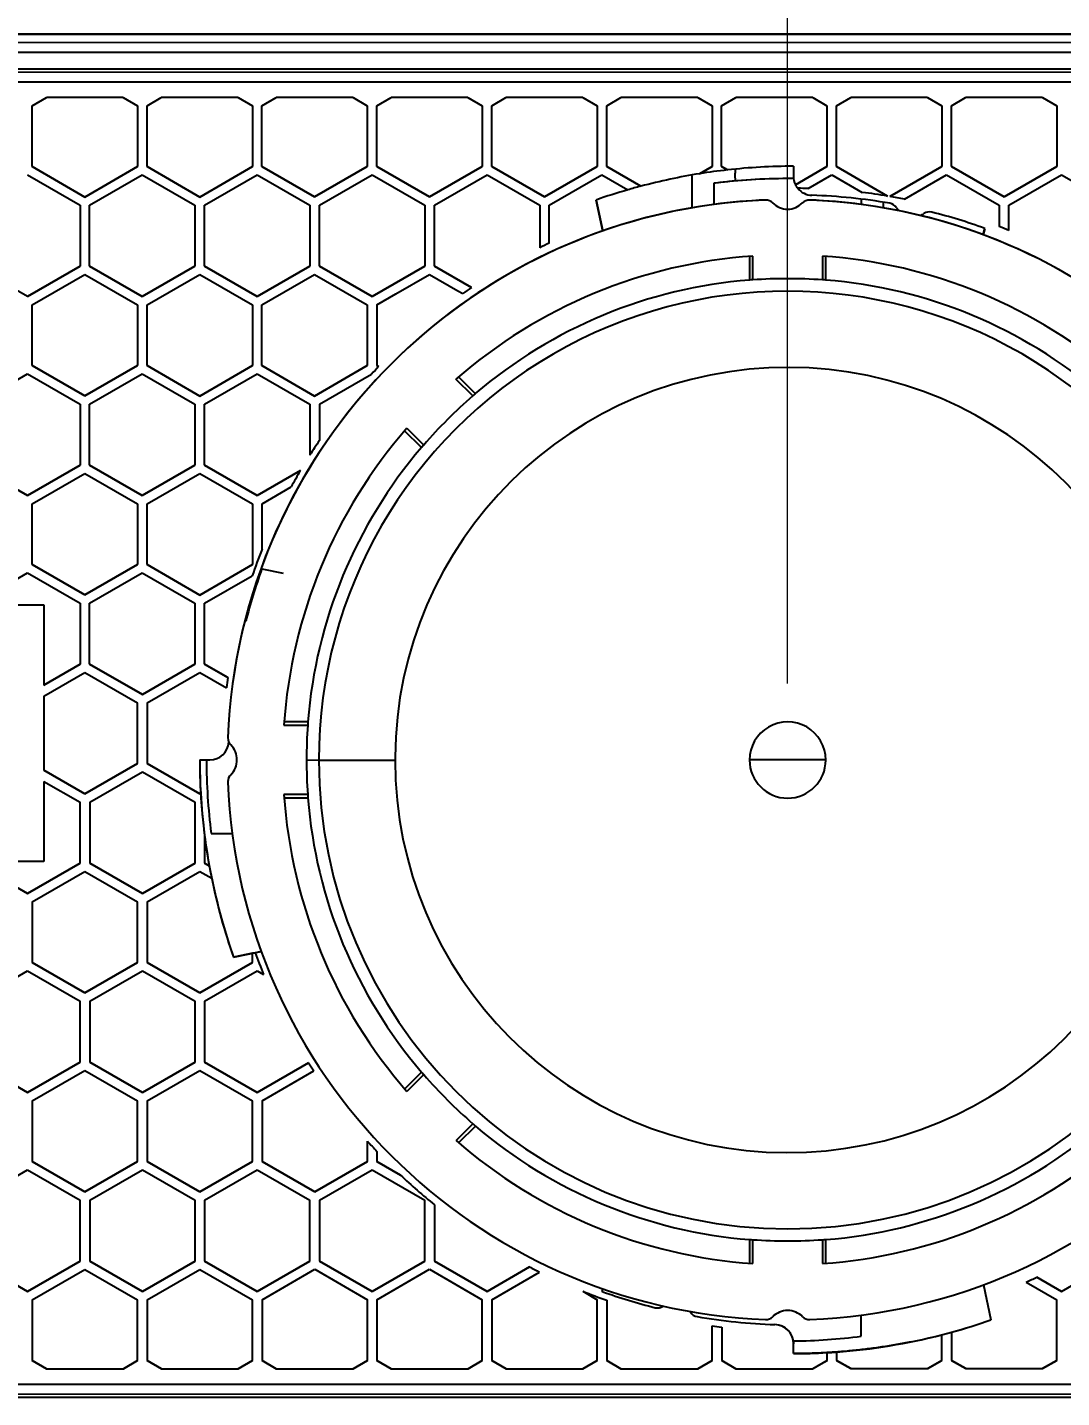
# Model space of a CAD drawing. Extents: x 4977 to 6105, y 0 to 827.
# Drawn here: x 5942.9 to 5996.9, y 347.8 to 419.4 of the extents above; entities that cross this region are included whole.
import ezdxf
from ezdxf import colors
from ezdxf.entities.mleader import LeaderData, LeaderLine
from ezdxf.math import Vec2, Vec3

# ---------------------------------------------------------------- set-up
doc = ezdxf.new("R2010")
doc.units = 0
doc.header["$LTSCALE"] = 10
doc.header["$MEASUREMENT"] = 0
doc.header["$PDMODE"] = 3
doc.header["$PDSIZE"] = -10
doc.layers.get('0').update_dxf_attribs({"linetype": 'CONTINUOUS'})
doc.layers.get('DEFPOINTS').update_dxf_attribs({"linetype": 'CONTINUOUS'})
doc.layers.add('1', color=7, linetype='CONTINUOUS')
doc.styles.add('Daelim Dimension', font='NanumGothic.ttf')
doc.styles.get("Standard").update_dxf_attribs({"font": 'SYMBOL'})
doc.dimstyles.new('DEFAULT', dxfattribs={"dimscale": 2, "dimtxt": 2, "dimasz": 2, "dimexe": 0, "dimexo": 2, "dimgap": 1, "dimtad": 1, "dimdec": 1, "dimzin": 9, "dimdsep": 46, "dimtxsty": 'Daelim Dimension', "dimcen": 0.5, "dimclrd": 252, "dimclre": 252, "dimclrt": 3, "dimadec": 1, "dimazin": 0, "dimtfac": 1, "dimtdec": 1, "dimtix": 1, "dimtmove": 0, "dimatfit": 3, "dimfxl": 0, "dimtolj": 1, "dimtzin": 1, "dimlwd": 9, "dimlwe": 9, "dimarcsym": 0})

# ---------------------------------------------------------------- blocks, each defined once
blk = doc.blocks.new('*D13')
at = {"color": 5, "lineweight": 9, "ltscale": 0.5}
for p, q in [((5862.926, 386.507), (5862.926, 442.629)), ((5866.926, 442.629), (5978.618, 442.629)), ((5982.618, 385.121), (5982.618, 442.629))]:
    blk.add_line(p, q, dxfattribs=at)
at = {"color": 5, "ltscale": 0.5}
for points in [[(5866.926, 443.296), (5866.926, 441.963), (5862.926, 442.629)], [(5978.618, 443.296), (5978.618, 441.963), (5982.618, 442.629)]]:
    blk.add_solid(points, dxfattribs=at)
at = {"layer": 'DEFPOINTS', "color": 0, "ltscale": 0.5}
for p in [(5982.618, 442.629), (5862.926, 382.507), (5982.618, 381.121)]:
    blk.add_point(p, dxfattribs=at)
at = {"color": 7, "lineweight": -3, "ltscale": 0.5, "insert": (5922.772, 450.051), "char_height": 10, "attachment_point": 5, "style": 'Daelim Dimension'}
blk.add_mtext('\\A1;120', dxfattribs=at)

msp = doc.modelspace()

# ---------------------------------------------------------------- linework, layer by layer
at = {"layer": '1', "color": 7, "linetype": 'Continuous', "lineweight": -3}
for p, q in [((6010.921, 419.031), (5832.917, 419.017)), ((5832.924, 419.013), (6010.924, 419.026)), ((6010.475, 418.582), (5833.363, 418.569)), ((5833.363, 418.069), (6010.475, 418.082)), ((5833.407, 417.2), (6010.432, 417.213)), ((6010.432, 417.034), (5833.406, 417.021)), ((5833.406, 416.523), (6010.432, 416.536)), ((5943.169, 415.279), (5943.911, 415.708)), ((5947.927, 415.708), (5943.911, 415.708)), ((5947.927, 415.708), (5948.669, 415.28)), ((5949.169, 415.28), (5949.911, 415.708)), ((5953.927, 415.709), (5949.911, 415.708)), ((5953.927, 415.709), (5954.669, 415.28)), ((5955.169, 415.28), (5955.911, 415.709)), ((5959.927, 415.709), (5955.911, 415.709)), ((5959.927, 415.709), (5960.669, 415.281)), ((5961.169, 415.281), (5961.911, 415.709)), ((5965.927, 415.71), (5961.911, 415.709)), ((5965.927, 415.71), (5966.669, 415.281)), ((5967.169, 415.281), (5967.911, 415.71)), ((5971.927, 415.71), (5967.911, 415.71)), ((5971.927, 415.71), (5972.669, 415.282)), ((5973.169, 415.282), (5973.911, 415.71)), ((5977.927, 415.711), (5973.911, 415.71)), ((5977.927, 415.711), (5978.669, 415.282)), ((5979.169, 415.282), (5979.911, 415.711)), ((5983.927, 415.711), (5979.911, 415.711)), ((5983.927, 415.711), (5984.669, 415.282)), ((5985.169, 415.283), (5985.911, 415.711)), ((5989.927, 415.711), (5985.911, 415.711)), ((5989.927, 415.711), (5990.669, 415.283)), ((5991.169, 415.283), (5991.911, 415.712)), ((5995.927, 415.712), (5991.911, 415.712)), ((5995.927, 415.712), (5996.669, 415.283)), ((5943.17, 412.106), (5943.169, 415.279)), ((5948.669, 415.28), (5948.67, 412.107)), ((5949.17, 412.107), (5949.169, 415.28)), ((5954.669, 415.28), (5954.67, 412.107)), ((5955.17, 412.107), (5955.169, 415.28)), ((5960.669, 415.281), (5960.67, 412.108)), ((5961.17, 412.108), (5961.169, 415.281)), ((5966.669, 415.281), (5966.67, 412.108)), ((5967.17, 412.108), (5967.169, 415.281)), ((5972.669, 415.282), (5972.67, 412.108)), ((5973.17, 412.109), (5973.169, 415.282)), ((5978.669, 415.282), (5978.67, 412.109)), ((5979.17, 412.109), (5979.169, 415.282)), ((5984.669, 415.282), (5984.67, 412.109)), ((5985.17, 412.109), (5985.169, 415.283)), ((5990.669, 415.283), (5990.67, 412.11)), ((5991.17, 412.11), (5991.169, 415.283)), ((5996.669, 415.283), (5996.67, 412.11)), ((5982.92, 412.125), (5982.92, 411.608)), ((5942.92, 411.673), (5945.67, 410.086)), ((5943.17, 412.106), (5945.92, 410.519)), ((5945.92, 410.519), (5943.17, 412.106)), ((5945.92, 410.519), (5948.67, 412.107)), ((5948.67, 412.107), (5945.92, 410.519)), ((5946.17, 410.086), (5948.92, 411.674)), ((5948.92, 411.674), (5951.67, 410.086)), ((5949.17, 412.107), (5951.92, 410.519)), ((5951.92, 410.519), (5949.17, 412.107)), ((5951.92, 410.519), (5954.67, 412.107)), ((5954.67, 412.107), (5951.92, 410.519)), ((5952.17, 410.086), (5954.92, 411.674)), ((5954.92, 411.674), (5957.67, 410.087)), ((5955.17, 412.107), (5957.92, 410.52)), ((5957.92, 410.52), (5955.17, 412.107)), ((5957.92, 410.52), (5960.67, 412.108)), ((5960.67, 412.108), (5957.92, 410.52)), ((5958.17, 410.087), (5960.92, 411.675)), ((5960.92, 411.675), (5963.67, 410.087)), ((5961.17, 412.108), (5963.92, 410.52)), ((5963.92, 410.52), (5961.17, 412.108)), ((5963.92, 410.52), (5966.67, 412.108)), ((5966.67, 412.108), (5963.92, 410.52)), ((5964.17, 410.087), (5966.92, 411.675)), ((5966.92, 411.675), (5969.67, 410.088)), ((5967.17, 412.108), (5969.92, 410.521)), ((5969.92, 410.521), (5967.17, 412.108)), ((5969.92, 410.521), (5972.67, 412.109)), ((5972.67, 412.108), (5969.92, 410.521)), ((5970.17, 410.088), (5972.92, 411.675)), ((5972.92, 411.675), (5974.274, 410.894)), ((5973.17, 412.109), (5974.948, 411.082)), ((5974.948, 411.082), (5973.17, 412.109)), ((5977.618, 411.626), (5977.618, 409.954)), ((5978.022, 411.735), (5978.67, 412.109)), ((5978.67, 412.109), (5978.022, 411.735)), ((5978.022, 411.735), (5978.022, 411.735)), ((5979.17, 412.109), (5979.475, 411.933)), ((5979.475, 411.932), (5979.17, 412.109)), ((5979.475, 411.933), (5979.475, 411.932)), ((5983.026, 411.16), (5984.67, 412.109)), ((5984.67, 412.109), (5983.026, 411.16)), ((5983.689, 410.966), (5984.92, 411.676)), ((5984.92, 411.676), (5986.509, 410.759)), ((5985.17, 412.109), (5987.841, 410.567)), ((5987.841, 410.567), (5985.17, 412.109)), ((5987.963, 410.547), (5990.67, 412.11)), ((5990.67, 412.11), (5987.963, 410.547)), ((5988.72, 410.407), (5990.92, 411.677)), ((5990.92, 411.677), (5993.67, 410.089)), ((5991.17, 412.11), (5993.92, 410.522)), ((5993.92, 410.522), (5991.17, 412.11)), ((5993.92, 410.522), (5996.67, 412.11)), ((5996.67, 412.11), (5993.92, 410.522)), ((5994.17, 410.089), (5996.92, 411.677)), ((5996.92, 411.677), (5999.67, 410.09)), ((5974.948, 411.082), (5974.948, 411.082)), ((5978.772, 411.235), (5978.772, 410.131)), ((5983.026, 411.16), (5983.026, 411.16)), ((5945.67, 410.086), (5945.67, 406.91)), ((5945.92, 410.519), (5945.92, 410.519)), ((5946.17, 406.91), (5946.17, 410.086)), ((5951.67, 410.086), (5951.67, 406.911)), ((5951.92, 410.519), (5951.92, 410.519)), ((5952.17, 406.911), (5952.17, 410.086)), ((5957.67, 410.087), (5957.67, 406.911)), ((5957.92, 410.52), (5957.92, 410.52)), ((5958.17, 406.911), (5958.17, 410.087)), ((5963.67, 410.087), (5963.67, 406.912)), ((5963.92, 410.52), (5963.92, 410.52)), ((5964.17, 406.912), (5964.17, 410.087)), ((5969.67, 410.088), (5969.67, 407.873)), ((5969.92, 410.521), (5969.92, 410.521)), ((5970.17, 408.115), (5970.17, 410.088)), ((5972.616, 410.361), (5972.96, 408.744)), ((5972.96, 408.744), (5972.616, 410.361)), ((5981.462, 410.362), (5981.462, 410.361)), ((5981.837, 410.214), (5981.836, 410.213)), ((5983.396, 410.213), (5983.396, 410.214)), ((5983.77, 410.362), (5983.77, 410.362)), ((5986.461, 410.412), (5986.461, 410.132)), ((5987.618, 409.954), (5987.618, 410.248)), ((5987.841, 410.567), (5987.841, 410.567)), ((5987.963, 410.547), (5987.963, 410.547)), ((5993.67, 410.089), (5993.67, 408.973)), ((5993.92, 410.522), (5993.92, 410.522)), ((5994.17, 408.775), (5994.17, 410.089)), ((5992.837, 408.542), (5992.909, 408.883)), ((5992.909, 408.883), (5992.837, 408.542)), ((5980.626, 407.424), (5980.626, 406.185)), ((5980.802, 406.189), (5980.802, 407.436)), ((5984.431, 407.436), (5984.431, 406.19)), ((5984.606, 406.185), (5984.606, 407.424)), ((5942.92, 405.322), (5940.17, 406.91)), ((5942.92, 405.322), (5945.67, 406.91)), ((5945.67, 406.91), (5942.92, 405.322)), ((5943.17, 404.889), (5945.92, 406.477)), ((5945.92, 406.477), (5948.67, 404.89)), ((5946.17, 406.91), (5948.92, 405.323)), ((5948.92, 405.323), (5946.17, 406.91)), ((5948.92, 405.323), (5951.67, 406.911)), ((5951.67, 406.911), (5948.92, 405.323)), ((5949.17, 404.89), (5951.92, 406.478)), ((5951.92, 406.478), (5954.67, 404.89)), ((5952.17, 406.911), (5954.92, 405.323)), ((5954.92, 405.323), (5952.17, 406.911)), ((5954.92, 405.323), (5957.67, 406.911)), ((5957.67, 406.911), (5954.92, 405.323)), ((5955.17, 404.89), (5957.92, 406.478)), ((5957.92, 406.478), (5960.67, 404.891)), ((5958.17, 406.911), (5960.92, 405.324)), ((5960.92, 405.324), (5958.17, 406.911)), ((5960.92, 405.324), (5963.67, 406.912)), ((5963.67, 406.912), (5960.92, 405.324)), ((5962.161, 405.463), (5963.92, 406.479)), ((5963.92, 406.479), (5965.4, 405.624)), ((5964.17, 406.912), (5966.111, 405.791)), ((5966.111, 405.791), (5964.17, 406.912)), ((5966.111, 405.791), (5966.111, 405.791)), ((5942.92, 405.322), (5942.92, 405.322)), ((5948.92, 405.323), (5948.92, 405.323)), ((5954.92, 405.323), (5954.92, 405.323)), ((5960.92, 405.324), (5960.92, 405.324)), ((5961.17, 404.888), (5962.162, 405.461)), ((5965.399, 405.622), (5965.655, 405.475)), ((5943.17, 401.716), (5943.17, 404.889)), ((5948.67, 404.89), (5948.67, 401.717)), ((5949.17, 401.714), (5949.17, 404.89)), ((5954.67, 404.89), (5954.67, 401.715)), ((5955.17, 401.715), (5955.17, 404.89)), ((5960.67, 404.891), (5960.67, 401.715)), ((5961.17, 404.888), (5961.17, 401.715)), ((5943.17, 401.716), (5945.92, 400.129)), ((5945.92, 400.129), (5943.17, 401.716)), ((5945.92, 400.129), (5948.67, 401.717)), ((5948.67, 401.717), (5945.92, 400.129)), ((5949.17, 401.714), (5951.92, 400.127)), ((5951.92, 400.127), (5949.17, 401.714)), ((5951.92, 400.127), (5954.67, 401.715)), ((5954.67, 401.715), (5951.92, 400.127)), ((5955.17, 401.715), (5957.92, 400.127)), ((5957.92, 400.127), (5955.17, 401.715)), ((5957.92, 400.127), (5960.67, 401.715)), ((5960.67, 401.715), (5957.92, 400.127)), ((5961.17, 401.715), (5961.26, 401.663)), ((5961.26, 401.663), (5961.17, 401.715)), ((5961.26, 401.663), (5961.26, 401.663)), ((5940.17, 399.695), (5942.92, 401.283)), ((5942.92, 401.283), (5945.67, 399.696)), ((5946.17, 399.696), (5948.92, 401.284)), ((5948.92, 401.284), (5951.67, 399.696)), ((5952.17, 399.696), (5954.92, 401.284)), ((5954.92, 401.284), (5957.67, 399.697)), ((5958.17, 399.694), (5960.888, 401.264)), ((5966.181, 400.132), (5965.3, 401.014)), ((5965.433, 401.129), (5966.309, 400.253)), ((5945.92, 400.129), (5945.92, 400.129)), ((5951.92, 400.127), (5951.92, 400.127)), ((5957.92, 400.127), (5957.92, 400.127)), ((5945.67, 399.696), (5945.671, 396.52)), ((5946.171, 396.518), (5946.17, 399.696)), ((5951.67, 399.696), (5951.671, 396.518)), ((5952.171, 396.518), (5952.17, 399.696)), ((5957.67, 399.697), (5957.671, 397.045)), ((5958.17, 399.694), (5958.171, 397.811)), ((5963.494, 397.438), (5962.619, 398.314)), ((5962.734, 398.447), (5963.615, 397.566)), ((5940.171, 396.52), (5942.921, 394.932)), ((5942.921, 394.932), (5940.171, 396.52)), ((5942.921, 394.932), (5945.671, 396.52)), ((5945.671, 396.52), (5942.921, 394.932)), ((5946.171, 396.518), (5948.921, 394.931)), ((5948.921, 394.931), (5946.171, 396.518)), ((5948.921, 394.931), (5951.671, 396.519)), ((5951.671, 396.518), (5948.921, 394.931)), ((5952.171, 396.519), (5954.921, 394.931)), ((5954.921, 394.931), (5952.171, 396.518)), ((5943.171, 394.499), (5945.921, 396.087)), ((5945.921, 396.087), (5948.671, 394.5)), ((5949.171, 394.5), (5951.921, 396.088)), ((5951.921, 396.088), (5954.671, 394.5)), ((5954.921, 394.931), (5957.177, 396.234)), ((5957.177, 396.234), (5954.921, 394.931)), ((5957.177, 396.234), (5957.177, 396.234)), ((5955.171, 394.5), (5956.695, 395.381)), ((5942.921, 394.932), (5942.921, 394.932)), ((5943.171, 391.326), (5943.171, 394.499)), ((5948.671, 394.5), (5948.671, 391.327)), ((5948.921, 394.931), (5948.921, 394.931)), ((5949.171, 391.324), (5949.171, 394.5)), ((5954.671, 394.5), (5954.671, 391.325)), ((5954.921, 394.931), (5954.921, 394.931)), ((5955.171, 392.123), (5955.171, 394.5)), ((5940.171, 389.305), (5942.921, 390.893)), ((5942.921, 390.893), (5945.671, 389.306)), ((5943.171, 391.326), (5945.921, 389.739)), ((5945.921, 389.739), (5943.171, 391.326)), ((5945.921, 389.739), (5948.671, 391.327)), ((5948.671, 391.327), (5945.921, 389.739)), ((5946.171, 389.306), (5948.921, 390.894)), ((5948.921, 390.894), (5951.671, 389.306)), ((5949.171, 391.324), (5951.921, 389.737)), ((5951.921, 389.737), (5949.171, 391.324)), ((5951.921, 389.737), (5954.671, 391.325)), ((5954.671, 391.325), (5951.921, 389.737)), ((5952.171, 389.306), (5954.664, 390.746)), ((5955.164, 391.112), (5956.276, 390.876)), ((5940.171, 389.229), (5943.778, 389.229)), ((5940.171, 389.229), (5943.778, 389.229)), ((5943.778, 389.229), (5943.778, 389.229)), ((5943.778, 389.229), (5943.779, 385.037)), ((5945.671, 389.306), (5945.671, 386.13)), ((5945.921, 389.739), (5945.921, 389.739)), ((5946.171, 386.128), (5946.171, 389.306)), ((5951.671, 389.306), (5951.671, 386.128)), ((5951.921, 389.737), (5951.921, 389.737)), ((5952.171, 386.128), (5952.171, 389.306)), ((5943.779, 385.037), (5945.671, 386.13)), ((5945.671, 386.13), (5943.779, 385.037)), ((5943.779, 384.46), (5945.921, 385.697)), ((5945.921, 385.697), (5948.672, 384.11)), ((5946.171, 386.128), (5948.922, 384.541)), ((5948.922, 384.541), (5946.171, 386.128)), ((5948.922, 384.541), (5951.671, 386.129)), ((5951.671, 386.128), (5948.922, 384.541)), ((5949.172, 384.11), (5951.921, 385.698)), ((5951.921, 385.698), (5953.31, 384.896)), ((5952.171, 386.129), (5953.383, 385.429)), ((5953.383, 385.429), (5952.171, 386.128)), ((5953.383, 385.429), (5953.383, 385.429)), ((5943.779, 384.46), (5943.779, 380.583)), ((5948.922, 384.541), (5948.922, 384.541)), ((5948.672, 380.934), (5948.672, 384.11)), ((5949.172, 384.11), (5949.172, 380.934)), ((5956.313, 382.944), (5957.56, 382.944)), ((5957.565, 383.12), (5956.326, 383.12)), ((5945.922, 379.347), (5948.672, 380.934)), ((5948.672, 380.934), (5945.922, 379.346)), ((5949.172, 380.934), (5951.922, 379.347)), ((5951.922, 379.347), (5949.172, 380.934)), ((5951.922, 381.122), (5952.438, 381.122)), ((5957.495, 381.129), (5958.137, 381.12)), ((5943.779, 380.584), (5945.922, 379.347)), ((5945.922, 379.346), (5943.779, 380.583)), ((5943.779, 380.006), (5943.779, 375.815)), ((5943.779, 380.006), (5945.672, 378.913)), ((5946.172, 378.913), (5948.922, 380.501)), ((5948.922, 380.501), (5951.672, 378.914)), ((5953.388, 379.995), (5953.388, 379.995)), ((5953.537, 380.35), (5953.536, 380.349)), ((5945.922, 379.346), (5945.922, 379.347)), ((5951.922, 379.347), (5951.971, 379.375)), ((5951.922, 379.347), (5951.971, 379.375)), ((5951.922, 379.347), (5951.922, 379.347)), ((5951.971, 379.375), (5951.971, 379.375)), ((5957.56, 379.315), (5956.314, 379.315)), ((5945.672, 375.738), (5945.672, 378.913)), ((5946.172, 378.913), (5946.172, 375.738)), ((5951.672, 375.738), (5951.672, 378.914)), ((5956.326, 379.14), (5957.565, 379.14)), ((5952.172, 377.193), (5952.172, 375.738)), ((5952.516, 377.285), (5953.619, 377.285)), ((5943.779, 375.815), (5940.172, 375.814)), ((5940.172, 375.738), (5942.922, 374.15)), ((5942.922, 374.15), (5940.172, 375.738)), ((5942.922, 374.15), (5945.672, 375.738)), ((5945.672, 375.738), (5942.922, 374.15)), ((5946.172, 375.738), (5948.922, 374.151)), ((5948.922, 374.151), (5946.172, 375.738)), ((5948.922, 374.151), (5951.672, 375.739)), ((5951.672, 375.738), (5948.922, 374.151)), ((5952.172, 375.739), (5952.419, 375.596)), ((5952.419, 375.596), (5952.172, 375.738)), ((5943.172, 373.717), (5945.922, 375.305)), ((5945.922, 375.305), (5948.672, 373.718)), ((5949.172, 373.718), (5951.922, 375.305)), ((5951.922, 375.305), (5952.544, 374.947)), ((5952.419, 375.596), (5952.419, 375.596)), ((5952.544, 374.947), (5952.544, 374.947)), ((5942.922, 374.15), (5942.922, 374.15)), ((5943.172, 373.717), (5943.173, 370.544)), ((5948.673, 370.544), (5948.672, 373.718)), ((5948.922, 374.151), (5948.922, 374.151)), ((5949.172, 373.718), (5949.173, 370.544)), ((5953.685, 370.819), (5955.13, 371.126)), ((5954.673, 371.029), (5953.685, 370.819)), ((5953.685, 370.819), (5953.685, 370.819)), ((5954.819, 371.06), (5954.673, 371.028)), ((5954.673, 371.028), (5954.673, 371.029)), ((5954.673, 370.545), (5954.673, 371.028)), ((5955.13, 371.126), (5954.819, 371.06)), ((5954.819, 371.06), (5954.819, 371.06)), ((5940.173, 368.523), (5942.923, 370.111)), ((5942.923, 370.111), (5945.673, 368.523)), ((5943.173, 370.544), (5945.923, 368.957)), ((5945.923, 368.956), (5943.173, 370.544)), ((5945.923, 368.957), (5948.673, 370.544)), ((5948.673, 370.544), (5945.923, 368.956)), ((5946.173, 368.523), (5948.923, 370.111)), ((5948.923, 370.111), (5951.673, 368.524)), ((5949.173, 370.544), (5951.923, 368.957)), ((5951.923, 368.957), (5949.173, 370.544)), ((5951.923, 368.957), (5954.673, 370.545)), ((5954.673, 370.545), (5951.923, 368.957)), ((5952.173, 368.524), (5954.923, 370.112)), ((5954.923, 370.112), (5955.253, 369.921)), ((5955.253, 369.921), (5955.253, 369.921)), ((5945.673, 365.348), (5945.673, 368.523)), ((5945.923, 368.956), (5945.923, 368.957)), ((5946.173, 368.523), (5946.173, 365.348)), ((5951.673, 365.348), (5951.673, 368.524)), ((5951.923, 368.957), (5951.923, 368.957)), ((5952.173, 368.524), (5952.173, 365.348)), ((5940.173, 365.348), (5942.923, 363.76)), ((5942.923, 363.76), (5940.173, 365.348)), ((5942.923, 363.76), (5945.673, 365.348)), ((5945.673, 365.348), (5942.923, 363.76)), ((5943.173, 363.327), (5945.923, 364.915)), ((5945.923, 364.915), (5948.673, 363.328)), ((5946.173, 365.348), (5948.923, 363.761)), ((5948.923, 363.761), (5946.173, 365.348)), ((5948.923, 363.761), (5951.673, 365.349)), ((5951.673, 365.348), (5948.923, 363.761)), ((5949.173, 363.328), (5951.923, 364.915)), ((5951.923, 364.915), (5954.673, 363.328)), ((5952.173, 365.349), (5954.923, 363.761)), ((5954.923, 363.761), (5952.173, 365.348)), ((5954.923, 363.761), (5957.605, 365.31)), ((5957.605, 365.31), (5954.923, 363.761)), ((5957.605, 365.31), (5957.605, 365.31)), ((5955.173, 363.328), (5957.874, 364.887)), ((5957.874, 364.887), (5957.874, 364.887)), ((5962.621, 363.946), (5963.497, 364.822)), ((5963.618, 364.694), (5962.736, 363.813)), ((5942.923, 363.76), (5942.923, 363.76)), ((5948.923, 363.761), (5948.923, 363.761)), ((5954.923, 363.761), (5954.923, 363.761)), ((5943.173, 363.327), (5943.173, 360.154)), ((5948.673, 360.154), (5948.673, 363.328)), ((5949.173, 363.328), (5949.173, 360.154)), ((5954.673, 360.155), (5954.673, 363.328)), ((5955.173, 363.328), (5955.173, 360.155)), ((5965.302, 361.247), (5966.184, 362.128)), ((5966.311, 362.008), (5965.435, 361.132)), ((5960.673, 361.223), (5960.673, 361.223)), ((5960.673, 360.155), (5960.673, 361.223)), ((5961.173, 360.678), (5961.173, 360.678)), ((5961.173, 360.678), (5961.173, 360.155)), ((5943.173, 360.154), (5945.923, 358.567)), ((5945.923, 358.566), (5943.173, 360.154)), ((5945.923, 358.567), (5948.673, 360.154)), ((5948.673, 360.154), (5945.923, 358.566)), ((5949.173, 360.154), (5951.923, 358.567)), ((5951.923, 358.567), (5949.173, 360.154)), ((5951.923, 358.567), (5954.673, 360.155)), ((5954.673, 360.155), (5951.923, 358.567)), ((5955.173, 360.155), (5957.923, 358.567)), ((5957.923, 358.567), (5955.173, 360.155)), ((5957.923, 358.567), (5960.673, 360.155)), ((5960.673, 360.155), (5957.923, 358.567)), ((5961.173, 360.155), (5962.399, 359.448)), ((5962.399, 359.448), (5961.173, 360.155)), ((5940.174, 358.133), (5942.923, 359.721)), ((5942.923, 359.721), (5945.674, 358.133)), ((5946.174, 358.133), (5948.923, 359.721)), ((5948.923, 359.721), (5951.674, 358.134)), ((5952.174, 358.134), (5954.923, 359.722)), ((5954.923, 359.722), (5957.674, 358.134)), ((5958.174, 358.134), (5960.923, 359.722)), ((5960.923, 359.722), (5963.674, 358.135)), ((5962.399, 359.448), (5962.399, 359.448)), ((5945.923, 358.566), (5945.923, 358.567)), ((5951.923, 358.567), (5951.923, 358.567)), ((5957.923, 358.567), (5957.923, 358.567)), ((5945.674, 354.958), (5945.674, 358.133)), ((5946.174, 358.133), (5946.174, 354.958)), ((5951.674, 354.958), (5951.674, 358.134)), ((5952.174, 358.134), (5952.174, 354.958)), ((5957.674, 354.959), (5957.674, 358.134)), ((5958.174, 358.134), (5958.174, 354.959)), ((5963.674, 354.959), (5963.674, 358.135)), ((5964.174, 357.896), (5964.174, 357.896)), ((5964.174, 357.896), (5964.174, 354.959)), ((5980.63, 356.078), (5980.63, 354.839)), ((5980.806, 354.826), (5980.806, 356.073)), ((5984.435, 356.073), (5984.435, 354.827)), ((5984.61, 354.839), (5984.61, 356.078)), ((5940.174, 354.958), (5942.924, 353.37)), ((5942.924, 353.37), (5940.174, 354.958)), ((5942.924, 353.37), (5945.674, 354.958)), ((5945.674, 354.958), (5942.924, 353.37)), ((5946.174, 354.958), (5948.924, 353.371)), ((5948.924, 353.371), (5946.174, 354.958)), ((5948.924, 353.371), (5951.674, 354.959)), ((5951.674, 354.958), (5948.924, 353.371)), ((5952.174, 354.959), (5954.924, 353.371)), ((5954.924, 353.371), (5952.174, 354.958)), ((5954.924, 353.371), (5957.674, 354.959)), ((5957.674, 354.959), (5954.924, 353.371)), ((5958.174, 354.959), (5960.924, 353.372)), ((5960.924, 353.371), (5958.174, 354.959)), ((5960.924, 353.372), (5963.674, 354.959)), ((5963.674, 354.959), (5960.924, 353.371)), ((5964.174, 354.959), (5966.924, 353.372)), ((5966.924, 353.372), (5964.174, 354.959)), ((5996.924, 353.374), (5999.674, 354.962)), ((5943.174, 352.937), (5945.924, 354.525)), ((5945.924, 354.525), (5948.674, 352.938)), ((5949.174, 352.938), (5951.924, 354.525)), ((5951.924, 354.525), (5954.674, 352.938)), ((5955.174, 352.938), (5957.924, 354.526)), ((5957.924, 354.526), (5960.674, 352.938)), ((5961.174, 352.938), (5963.924, 354.526)), ((5963.924, 354.526), (5966.674, 352.939)), ((5966.924, 353.372), (5969.135, 354.649)), ((5969.135, 354.649), (5966.924, 353.372)), ((5967.174, 352.939), (5969.667, 354.378)), ((5969.135, 354.649), (5969.135, 354.649)), ((5969.667, 354.378), (5969.667, 354.378)), ((5972.935, 353.367), (5972.966, 353.517)), ((5992.838, 353.722), (5993.228, 351.888)), ((5995.079, 353.862), (5995.079, 353.862)), ((5995.079, 353.862), (5996.674, 352.941)), ((5995.637, 354.117), (5996.924, 353.374)), ((5995.637, 354.117), (5995.637, 354.117)), ((5996.924, 353.374), (5995.637, 354.117)), ((5942.924, 353.37), (5942.924, 353.37)), ((5943.174, 352.937), (5943.174, 349.764)), ((5948.674, 349.764), (5948.674, 352.938)), ((5948.924, 353.371), (5948.924, 353.371)), ((5949.174, 352.938), (5949.174, 349.764)), ((5954.674, 349.765), (5954.674, 352.938)), ((5954.924, 353.371), (5954.924, 353.371)), ((5955.174, 352.938), (5955.174, 349.765)), ((5960.674, 349.765), (5960.674, 352.938)), ((5960.924, 353.371), (5960.924, 353.372)), ((5961.174, 352.938), (5961.174, 349.765)), ((5966.674, 349.766), (5966.674, 352.939)), ((5966.924, 353.372), (5966.924, 353.372)), ((5967.174, 352.939), (5967.174, 349.766)), ((5971.916, 353.377), (5971.916, 353.377)), ((5971.916, 353.377), (5972.674, 352.939)), ((5972.674, 349.766), (5972.674, 352.939)), ((5973.174, 352.91), (5973.174, 352.91)), ((5973.174, 352.91), (5973.174, 349.766)), ((5996.674, 349.768), (5996.674, 352.941)), ((5996.924, 353.374), (5996.924, 353.374)), ((5976.111, 352.598), (5976.111, 352.598)), ((5977.545, 352.293), (5977.545, 352.294)), ((5977.889, 352.057), (5977.889, 352.058)), ((5986.465, 351.029), (5986.465, 352.132)), ((5978.674, 351.578), (5978.674, 351.578)), ((5978.674, 349.767), (5978.674, 351.578)), ((5979.174, 351.51), (5979.174, 351.51)), ((5979.174, 351.51), (5979.174, 349.767)), ((5981.957, 351.641), (5981.957, 351.641)), ((5982.924, 350.641), (5982.924, 350.641)), ((5982.924, 350.125), (5982.924, 350.641)), ((5990.674, 351.11), (5990.674, 351.11)), ((5990.674, 349.768), (5990.674, 351.11)), ((5991.174, 351.243), (5991.174, 351.243)), ((5991.174, 351.243), (5991.174, 349.768)), ((5984.674, 350.174), (5984.674, 350.174)), ((5984.674, 349.767), (5984.674, 350.174)), ((5985.174, 350.207), (5985.174, 350.207)), ((5985.174, 350.207), (5985.174, 349.767)), ((5943.174, 349.764), (5943.916, 349.336)), ((5943.916, 349.336), (5943.174, 349.764)), ((5943.916, 349.336), (5947.932, 349.336)), ((5943.916, 349.336), (5943.916, 349.336)), ((5943.916, 349.336), (5947.932, 349.336)), ((5947.932, 349.336), (5948.674, 349.764)), ((5948.674, 349.764), (5947.932, 349.336)), ((5947.932, 349.336), (5947.932, 349.336)), ((5949.174, 349.764), (5949.916, 349.336)), ((5949.916, 349.336), (5949.174, 349.764)), ((5949.916, 349.336), (5953.932, 349.336)), ((5949.916, 349.336), (5949.916, 349.336)), ((5949.916, 349.336), (5953.932, 349.336)), ((5953.932, 349.336), (5954.674, 349.765)), ((5954.674, 349.765), (5953.932, 349.336)), ((5953.932, 349.336), (5953.932, 349.336)), ((5955.174, 349.765), (5955.916, 349.336)), ((5955.916, 349.336), (5955.174, 349.765)), ((5955.916, 349.336), (5959.932, 349.337)), ((5955.916, 349.336), (5959.932, 349.337)), ((5955.916, 349.336), (5955.916, 349.336)), ((5959.932, 349.337), (5960.674, 349.765)), ((5960.674, 349.765), (5959.932, 349.337)), ((5959.932, 349.337), (5959.932, 349.337)), ((5961.174, 349.765), (5961.916, 349.337)), ((5961.916, 349.337), (5961.174, 349.765)), ((5961.916, 349.337), (5965.932, 349.337)), ((5961.916, 349.337), (5961.916, 349.337)), ((5961.916, 349.337), (5965.932, 349.337)), ((5965.932, 349.337), (5966.674, 349.766)), ((5966.674, 349.766), (5965.932, 349.337)), ((5965.932, 349.337), (5965.932, 349.337)), ((5967.174, 349.766), (5967.916, 349.337)), ((5967.916, 349.337), (5967.174, 349.766)), ((5967.916, 349.337), (5971.932, 349.338)), ((5967.916, 349.337), (5971.932, 349.338)), ((5967.916, 349.337), (5967.916, 349.337)), ((5971.932, 349.338), (5972.674, 349.766)), ((5972.674, 349.766), (5971.932, 349.338)), ((5971.932, 349.338), (5971.932, 349.338)), ((5973.174, 349.766), (5973.916, 349.338)), ((5973.916, 349.338), (5973.174, 349.766)), ((5973.916, 349.338), (5977.932, 349.338)), ((5973.916, 349.338), (5973.916, 349.338)), ((5973.916, 349.338), (5977.932, 349.338)), ((5977.932, 349.338), (5978.674, 349.767)), ((5978.674, 349.767), (5977.932, 349.338)), ((5977.932, 349.338), (5977.932, 349.338)), ((5979.174, 349.767), (5979.916, 349.338)), ((5979.916, 349.338), (5979.174, 349.767)), ((5979.916, 349.338), (5983.932, 349.339)), ((5979.916, 349.338), (5979.916, 349.338)), ((5979.916, 349.338), (5983.932, 349.338)), ((5983.932, 349.339), (5984.674, 349.767)), ((5984.674, 349.767), (5983.932, 349.338)), ((5983.932, 349.338), (5983.932, 349.339)), ((5985.174, 349.767), (5985.916, 349.339)), ((5985.916, 349.339), (5985.174, 349.767)), ((5985.916, 349.339), (5989.932, 349.339)), ((5985.916, 349.339), (5985.916, 349.339)), ((5985.916, 349.339), (5989.932, 349.339)), ((5989.932, 349.339), (5990.674, 349.768)), ((5990.674, 349.768), (5989.932, 349.339)), ((5989.932, 349.339), (5989.932, 349.339)), ((5991.174, 349.768), (5991.916, 349.339)), ((5991.916, 349.339), (5991.174, 349.768)), ((5991.916, 349.339), (5995.932, 349.339)), ((5991.916, 349.339), (5991.916, 349.339)), ((5991.916, 349.339), (5995.932, 349.339)), ((5995.932, 349.339), (5996.674, 349.768)), ((5996.674, 349.768), (5995.932, 349.339)), ((5995.932, 349.339), (5995.932, 349.339)), ((6010.437, 348.517), (5833.412, 348.504)), ((5833.412, 348.006), (6010.437, 348.019)), ((6010.437, 347.841), (5833.412, 347.828))]:
    msp.add_line(p, q, dxfattribs=at)
for start, end in [(172.69312, 180), (180, 185.6447)]:
    msp.add_arc((5982.618, 411.626), 2.75, start, end, dxfattribs=at)
for centre, major_axis, ratio, start_param, end_param in [((5982.922, 381.125), (-31, 0), 1, 4.712463, 4.823798), ((5982.922, 381.125), (-31, 0), 1, 4.871117, 4.972522), ((5982.922, 381.125), (-31, 0), 1, 4.823798, 4.871117), ((5982.618, 381.132), (30.348, 0), 1, 1.570871, 1.697892), ((5982.618, 381.132), (-30.348, 0), 1, 4.712463, 4.836887), ((5982.618, 381.132), (-30.348, 0), 1, 4.710978, 4.712463), ((5982.618, 381.132), (30.348, 0), 1, 1.560588, 1.570871), ((5982.618, 381.132), (-30.348, 0), 1, 4.702182, 4.710978), ((5983.92, 411.608), (1, 0), 1, 3.141667, 3.606362), ((5982.922, 381.125), (-31, 0), 1, 4.995117, 5.051296), ((5982.922, 381.125), (-31, 0), 1, 4.972522, 4.995117), ((5983.92, 411.608), (1, 0), 1, 3.606362, 3.828013), ((5983.92, 411.608), (1, 0), 1, 3.828013, 4.679671), ((5982.922, 381.125), (29.851, 0), 1, 1.545108, 1.563285), ((5982.922, 381.125), (-29.851, 0), 1, 4.546841, 4.591943), ((5982.618, 381.131), (29.253, 0), 1, 1.610333, 3.102205), ((5982.618, 381.132), (-29.253, 0), 1, 4.848941, 6.146782), ((5982.618, 381.132), (-29.253, 0), 1, 4.751926, 4.844264), ((5981.482, 409.865), (-0.497, 0), 1, 3.916711, 4.751926), ((5981.482, 409.864), (0.497, 0), 1, 0.777662, 1.610333), ((5982.616, 410.981), (-1.095, 0), 1, 0.777662, 1.570871), ((5982.616, 410.982), (1.095, 0), 1, 3.920411, 4.712463), ((5982.616, 410.982), (1.095, 0), 1, 4.712463, 5.505672), ((5982.616, 410.981), (-1.095, 0), 1, 1.570871, 2.362923), ((5983.751, 409.865), (0.497, 0), 1, 1.531408, 2.366623), ((5983.751, 409.865), (-0.497, 0), 1, 4.673001, 5.505672), ((5982.618, 381.132), (-29.253, 0), 1, 4.580663, 4.673001), ((5982.618, 381.131), (29.253, 0), 1, 0.039537, 1.531408), ((5982.922, 381.125), (-29.5, 0), 1, 4.540931, 4.679671), ((5982.618, 381.132), (-29.253, 0), 1, 3.278145, 4.575986), ((5987.87, 409.699), (-0.5, 0), 1, 3.680748, 4.540931), ((5982.922, 381.125), (-29.851, 0), 1, 4.5169, 4.54271), ((5989.157, 410.47), (1, 0), 1, 3.680748, 3.867585), ((5989.157, 410.47), (1, 0), 1, 5.118621, 5.3253), ((5990.02, 409.243), (-0.5, 0), 1, 4.465117, 5.3253), ((5982.922, 381.125), (-29.5, 0), 1, 4.367012, 4.465117), ((5982.922, 381.125), (-29.851, 0), 1, 4.326043, 4.344062), ((5982.922, 381.125), (-29.851, 0), 1, 5.153774, 5.172382), ((5982.618, 381.131), (-26.367, 0), 1, 4.781336, 5.428989), ((5982.618, 381.131), (-26.367, 0), 1, 3.995938, 4.643591), ((5982.618, 381.121), (-24.481, 0), 1, 3.141667, 6.28326), ((5982.922, 381.125), (-29.851, 0), 1, 5.310613, 5.329199), ((5982.618, 381.131), (-25.132, 0), 1, 4.791727, 5.418598), ((5982.618, 381.131), (-25.124, 0), 1, 4.640176, 4.784751), ((5982.618, 381.131), (-25.132, 0), 1, 4.006329, 4.6332), ((5982.922, 381.125), (-29.851, 0), 1, 5.524389, 5.542687), ((5982.618, 381.121), (20.501, 0), 1, 0.000075, 3.134208), ((5982.618, 381.131), (-25.124, 0), 1, 5.425574, 5.570149), ((5982.618, 381.131), (-26.367, 0), 1, 5.566734, 6.214388), ((5982.922, 381.125), (-29.851, 0), 1, 5.690004, 5.720667), ((5982.618, 381.131), (-25.132, 0), 1, 5.577125, 6.203996), ((5982.922, 381.125), (-29.851, 0), 1, 5.752451, 5.785296), ((5982.922, 381.125), (-29.851, 0), 1, 5.905857, 5.955021), ((5982.922, 381.125), (-29.5, 0), 1, 5.937808, 6.035913), ((5982.922, 381.125), (-29.851, 0), 1, 6.138482, 6.156504), ((5982.618, 381.131), (-25.124, 0), 1, 6.210972, 6.28326), ((5982.618, 381.121), (-1.99, 0), 1, 3.141667, 6.28326), ((5953.885, 382.264), (0.497, 0), 1, 3.102205, 3.937419), ((5952.438, 382.122), (1, 0), 1, 4.712463, 6.211343), ((5952.768, 381.129), (-1.095, 0), 1, 3.141667, 3.93372), ((5982.922, 381.125), (31, 0), 1, 3.141667, 3.4805), ((5982.922, 381.125), (-31, 0), 1, 0.000075, 0.056459), ((5982.618, 381.132), (30.348, 0), 1, 3.141667, 3.268688), ((5952.768, 381.129), (-1.095, 0), 1, 2.348459, 3.141667), ((5952.768, 381.13), (1.095, 0), 1, 5.491207, 6.28326), ((5982.618, 381.131), (-25.124, 0), 1, 0.000075, 0.072362), ((5982.618, 381.121), (-24.481, 0), 1, 0.000075, 3.141667), ((5962.117, 381.12), (3.98, 0), 0.000135, 3.150365, 4.712389), ((5982.618, 381.121), (-20.501, 0), 1, 6.2758, 6.28326), ((5982.618, 381.121), (-20.501, 0), 1, 0.000075, 3.134208), ((5982.618, 381.121), (-2.487, 0), 0.000135, 4.712389, 5.639684), ((5982.618, 381.121), (-1.99, 0), 1, 0.000075, 3.141667), ((5982.618, 381.121), (2.487, 0), 0.000135, 0.643501, 1.570796), ((5953.885, 379.995), (0.497, 0), 1, 2.348459, 3.18113), ((5953.885, 379.995), (-0.497, 0), 1, 5.487508, 6.283218), ((5982.618, 381.131), (29.253, 0), 1, 3.18113, 4.673001), ((5982.618, 381.131), (29.253, 0), 1, 4.751926, 6.243797), ((5982.922, 381.125), (-31, 0), 1, 0.056459, 0.12716), ((5982.618, 381.131), (-26.367, 0), 1, 0.068947, 0.7166), ((5982.618, 381.131), (-25.132, 0), 1, 0.079338, 0.706209), ((5982.922, 381.125), (-31, 0), 1, 0.127178, 0.179297), ((5982.922, 381.125), (-31, 0), 1, 0.179297, 0.20063), ((5982.922, 381.125), (-31, 0), 1, 0.20063, 0.338907), ((5982.922, 381.125), (29.851, 0), 1, 3.485511, 3.52634), ((5982.922, 381.125), (-29.851, 0), 1, 0.343918, 0.384747), ((5982.922, 381.125), (29.851, 0), 1, 3.699964, 3.71673), ((5982.922, 381.125), (-29.851, 0), 1, 0.558372, 0.575138), ((5982.618, 381.131), (-25.124, 0), 1, 0.713185, 0.85776), ((5982.618, 381.131), (-25.132, 0), 1, 0.864736, 1.491607), ((5982.618, 381.131), (-25.132, 0), 1, 1.650134, 2.277005), ((5982.922, 381.125), (29.851, 0), 1, 3.871366, 3.896151), ((5982.922, 381.125), (-29.851, 0), 1, 0.729774, 0.754559), ((5982.618, 381.131), (-26.367, 0), 1, 0.854345, 1.501999), ((5982.618, 381.131), (-26.367, 0), 1, 1.639743, 2.287397), ((5982.922, 381.125), (29.851, 0), 1, 3.954339, 4.033322), ((5982.922, 381.125), (-29.851, 0), 1, 0.812746, 0.89173), ((5982.618, 381.131), (-25.124, 0), 1, 1.498583, 1.643158), ((5982.922, 381.125), (29.851, 0), 1, 4.232291, 4.252277), ((5982.922, 381.125), (-29.851, 0), 1, 1.090698, 1.110684), ((5982.922, 381.125), (29.851, 0), 1, 5.13185, 5.152395), ((5982.922, 381.125), (-29.851, 0), 1, 1.990257, 2.010802), ((5982.922, 381.125), (29.851, 0), 1, 4.33477, 4.379733), ((5982.922, 381.125), (-29.851, 0), 1, 1.193177, 1.23814), ((5982.922, 381.125), (29.5, 0), 1, 4.367012, 4.465139), ((5982.922, 381.125), (-29.5, 0), 1, 1.225419, 1.323553), ((5975.824, 353.007), (-0.5, 0), 1, 1.325201, 2.183707), ((5975.824, 353.007), (0.5, 0), 1, 4.466429, 4.712463), ((5975.824, 353.007), (0.5, 0), 1, 4.712464, 5.3253), ((5976.687, 351.78), (-1, 0), 1, 3.680748, 3.717982), ((5976.687, 351.78), (1, 0), 1, 0.539156, 0.576852), ((5977.974, 352.55), (0.5, 0), 1, 3.680748, 4.540931), ((5977.974, 352.55), (-0.5, 0), 1, 0.539156, 1.399338), ((5982.922, 381.125), (29.5, 0), 1, 4.540931, 4.679671), ((5982.922, 381.125), (-29.5, 0), 1, 1.399338, 1.538078), ((5981.486, 352.398), (0.497, 0), 1, 4.673001, 5.508215), ((5982.621, 351.281), (-1.095, 0), 1, 4.712463, 5.504516), ((5982.621, 351.281), (-1.095, 0), 1, 3.919255, 4.712463), ((5983.755, 352.398), (0.497, 0), 1, 3.919255, 4.751926), ((5982.922, 381.125), (29.851, 0), 1, 4.569603, 4.586506), ((5982.922, 381.125), (-29.851, 0), 1, 1.42801, 1.444913), ((5981.924, 350.641), (-1, 0), 1, 3.239806, 4.679671), ((5981.924, 350.641), (1, 0), 1, 0.000075, 1.538078), ((5982.922, 381.125), (31, 0), 1, 4.911885, 5.051296), ((5982.922, 381.125), (-31, 0), 1, 1.840246, 1.909703), ((5982.618, 381.132), (30.348, 0), 1, 4.722119, 4.839485), ((5982.922, 381.125), (-31, 0), 1, 1.643515, 1.823551), ((5982.922, 381.125), (-31, 0), 1, 1.823551, 1.840246), ((5982.922, 381.125), (-31, 0), 1, 1.570871, 1.627352), ((5982.922, 381.125), (-31, 0), 1, 1.627352, 1.643515)]:
    msp.add_ellipse(centre, major_axis=major_axis, ratio=ratio, start_param=start_param, end_param=end_param, dxfattribs=at)
for points in [[(5978.85, 411.245), (5978.824, 411.241), (5978.798, 411.238), (5978.772, 411.235)], [(5978.772, 410.131), (5978.727, 410.125), (5978.681, 410.119), (5978.636, 410.112)], [(5986.596, 410.113), (5986.551, 410.119), (5986.506, 410.125), (5986.461, 410.132)], [(5980.802, 406.189), (5980.743, 406.188), (5980.685, 406.187), (5980.626, 406.185)], [(5984.606, 406.185), (5984.548, 406.187), (5984.49, 406.188), (5984.431, 406.19)], [(5966.309, 400.253), (5966.266, 400.213), (5966.224, 400.172), (5966.181, 400.132)], [(5963.615, 397.566), (5963.575, 397.523), (5963.535, 397.481), (5963.494, 397.438)], [(5957.565, 383.12), (5957.563, 383.061), (5957.561, 383.003), (5957.56, 382.944)], [(5957.56, 379.315), (5957.562, 379.256), (5957.563, 379.198), (5957.565, 379.14)], [(5963.497, 364.822), (5963.537, 364.779), (5963.577, 364.737), (5963.618, 364.694)], [(5966.184, 362.128), (5966.226, 362.088), (5966.269, 362.048), (5966.311, 362.008)], [(5980.63, 356.078), (5980.689, 356.076), (5980.747, 356.074), (5980.806, 356.073)], [(5984.435, 356.073), (5984.493, 356.075), (5984.552, 356.076), (5984.61, 356.078)], [(5975.702, 352.522), (5975.702, 352.522), (5975.702, 352.522), (5975.702, 352.522)], [(5982.919, 350.739), (5982.92, 350.729), (5982.922, 350.707), (5982.924, 350.674), (5982.924, 350.652), (5982.924, 350.641)]]:
    msp.add_open_spline(points, degree=3, dxfattribs=at)
msp.add_open_spline([(5989.065, 350.74), (5988.812, 350.689), (5988.559, 350.641), (5988.051, 350.551), (5987.797, 350.51), (5987.287, 350.433), (5987.032, 350.398), (5986.52, 350.334), (5986.265, 350.305), (5985.753, 350.254), (5985.496, 350.231), (5984.984, 350.193), (5984.727, 350.177), (5984.213, 350.151), (5983.955, 350.141), (5983.44, 350.128), (5983.182, 350.125), (5982.924, 350.125)], degree=3, knots=[0, 0, 0, 0, 0.125, 0.125, 0.25, 0.25, 0.375, 0.375, 0.5, 0.5, 0.625, 0.625, 0.75, 0.75, 0.875, 0.875, 1, 1, 1, 1], dxfattribs=at)

# ---------------------------------------------------------------- dimensions: what is measured, and where the dimension line sits
at = {"color": 5, "lineweight": -3, "ltscale": 0.5}
dim = msp.add_linear_dim(base=(5982.618, 442.629), p1=(5862.926, 382.507), p2=(5982.618, 381.121), text='120', dimstyle='DEFAULT', override={"dimtxt": 5, "dimclrd": 5, "dimclre": 5, "dimclrt": 7}, dxfattribs=at)
dim.commit()
dim.dimension.update_dxf_attribs({"geometry": '*D13', "text_midpoint": (5922.772, 450.051)})

# ---------------------------------------------------------------- leaders
at = {"ltscale": 0.5}
ml = msp.add_multileader_mtext('Standard', dxfattribs=at)
ml.set_content('G1/2-14TH\\P냉수', color=256)
ml.set_leader_properties(color=5)
ml.build(insert=Vec2(0, 0))
ml.multileader.update_dxf_attribs({"text_left_attachment_type": 6, "text_right_attachment_type": 6, "dogleg_length": 0.36, "arrow_head_size": 5})
ctx = ml.context
ctx.base_point, ctx.char_height, ctx.arrow_head_size, ctx.landing_gap_size, ctx.plane_origin = Vec3(5994.511, 461.609), 10, 5, 0.09, Vec3(6014.832, 373.783)
ctx.left_attachment, ctx.right_attachment = 6, 6
notes = []
notes.append((ctx, [(0, (1, 1, 0), (5994.151, 461.609), (1, 0), 0.36, [(0, [(6023.922, 381.129)], 0, [])])]))
ctx.mtext.insert, ctx.mtext.flow_direction = Vec3(5994.601, 473.669), 5
for ctx, leaders in notes:
    for number, flags, end, landing, length, lines in leaders:
        leader = LeaderData()
        leader.index, (leader.has_last_leader_line, leader.has_dogleg_vector, leader.attachment_direction) = number, flags
        leader.last_leader_point, leader.dogleg_vector, leader.dogleg_length = Vec3(end), Vec3(landing), length
        for number, points, colour, breaks in lines:
            line = LeaderLine()
            line.index, line.vertices, line.color, line.breaks = number, Vec3.list(points), colors.encode_raw_color(colour), breaks
            leader.lines.append(line)
        ctx.leaders.append(leader)

doc.saveas('drawing.dxf')
